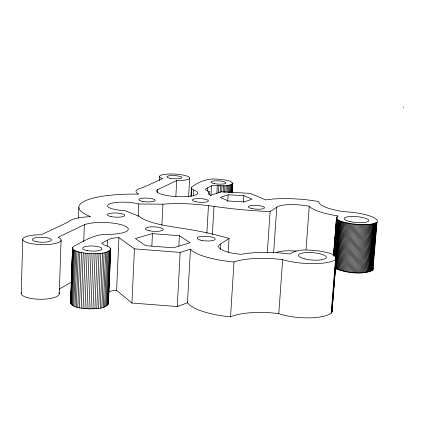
<?xml version="1.0" encoding="UTF-8"?>
<svg xmlns="http://www.w3.org/2000/svg" width="425" height="425" viewBox="0 0 425 425"><rect width="100%" height="100%" fill="white"/><g stroke="black" fill="none" stroke-linecap="round" stroke-linejoin="round"><path stroke-width="0.64" d="M21.25 293.277L22.748 239.217M59.25 293.818L61.078 240.067M220.442 249.114L220.761 243.865A25.335 6.646 3.5 0 0 241.124 254.32A53.508 14.742 3.9 0 1 289.303 253.906L289.871 253.98C298.414 248.157 309.841 250.219 319.558 250.984C323 251.982 338.906 253.417 335.495 259.702A33.177 8.776 4.3 0 1 282.641 259.675A45.842 12.777 3.9 0 0 233.994 261.965A52.068 13.696 3.5 0 1 192.243 250.904L190.448 249.215L180.173 252.402L134.443 248.864L118.92 237.655A15.204 3.953 2.1 0 0 107.472 240.231L101.639 243.286C103.987 246.064 109.576 245.31 110.734 249.156L108.423 303.62C104.582 309.644 95.253 308.422 88.953 308.901C83.034 308.045 73.382 308.901 70.598 302.526L72.569 247.823L73.158 246.792L74.556 245.841C84.952 240.55 95.285 233.888 107.456 234.35A23.609 5.907 2 0 0 124.445 225.803A23.609 5.907 2 0 0 84.357 224.735L58.023 237.336A19.173 4.935 1.2 0 1 49.263 244.407A19.173 4.935 1.2 0 1 23.184 240.407A19.173 4.935 1.2 0 1 41.23 234.765L68.489 221.924A30.85 7.623 1.9 0 1 89.739 216.713L90.408 216.548A66.082 15.613 2.5 0 1 138.093 194.14L138.577 194.119L138.237 193.938A27.365 6.12 2.8 0 1 142.343 187.797L162.621 178.627A15.087 3.198 3 0 1 167.641 174.096A15.087 3.198 3 0 1 188.955 177.018A15.087 3.198 3 0 1 176.683 180.556L157.755 189.614L157.59 192.913M70.614 303.131L72.569 247.823M70.933 297.978L71.193 290.737M71.363 286.131L71.623 278.89M71.767 274.943L72.048 267.043M72.192 263.096L72.452 255.855M72.617 251.249L72.76 247.302M70.837 303.737L72.585 248.354M71.267 304.337L73.249 249.417L72.813 248.885M71.899 304.927L73.892 249.942L73.249 249.417M72.728 305.495L74.731 250.447L73.892 249.942M73.748 306.037L75.762 250.936L74.731 250.447M74.943 306.547L76.973 251.398L75.762 250.936M78.428 218.014L78.816 207.427M76.298 307.025L78.343 251.828L76.973 251.398M77.807 307.456L79.868 252.222L78.343 251.828M79.448 307.838L81.526 252.572L79.868 252.222M81.207 308.168L83.295 252.88L81.526 252.572M83.709 241.852L84.357 224.735M83.056 308.444L85.165 253.141L83.295 252.88M84.973 308.656L87.104 253.348L85.165 253.141M86.95 308.81L89.096 253.502L87.104 253.348M88.953 308.901L91.115 253.597C97.421 253.125 106.425 254.639 110.734 249.156M90.955 308.922L93.139 253.64M92.948 308.885L95.147 253.624M94.897 308.778L97.118 253.55M96.788 308.608L99.02 253.422M98.595 308.38L100.842 253.242M100.295 308.093L102.558 253.002M101.873 307.748L104.146 252.716M103.317 307.355L105.602 252.386M104.598 306.919L106.893 252.014M107.222 246.149L107.472 240.231M105.713 306.436L108.014 251.6M106.654 305.92L108.954 251.159M107.397 305.373L109.703 250.686M107.945 304.805L110.256 250.192M108.168 300.427L108.221 299.104M109.007 280.558L109.066 279.23M109.847 260.684L109.905 259.356M110.298 250.081L110.383 248.094M108.285 304.215L110.659 248.625M190.448 249.215L187.468 302.797L177.252 306.547L131.936 303.025L116.615 290.429L118.92 237.655M131.936 303.025L134.443 248.864M138.199 216.437L138.784 203.995L137.897 203.756A18.238 4.271 2.3 0 0 109.098 204.085A18.238 4.271 2.3 0 0 123.755 210.635L125.03 210.704L139.23 216.282L139.99 216.984A54.74 13.117 3 0 0 171.275 226.557A21.771 5.344 2.9 0 0 176.917 227.492L180.598 228.082A164.008 45.448 1.9 0 1 229.048 238.446L228.188 252.349M151.842 246.091L152.453 233.628L179.393 235.71L190.15 242.707L173.379 247.802L145.462 245.639L135.315 238.468L152.453 233.628M159.348 180.397L159.545 176.428M161.877 225.324L162.945 204.181L165.362 203.989A55.091 13.276 3 0 1 208.457 205.721A20.83 4.909 3.2 0 1 214.009 206.417L217.573 206.879A122.905 26.286 3.8 0 0 270.103 211.597L276.792 207.225A22.297 5.169 4.2 0 1 309.257 206.252A44.051 9.988 4.7 0 0 337.615 215.889L338.103 215.964C331.914 221.393 349.27 223.077 351.826 223.832C360.081 224.512 369.33 226.1 377.012 222.259A29.559 6.959 4.7 0 0 343.554 211.666A36.922 8.287 4.7 0 1 318.893 201.593A47.138 10.922 4.2 0 0 269.848 199.336L265.737 199.909L250.267 193.37L221.234 191.781L210.423 195.399L209.174 194.214L208.659 192.791L209.158 191.441A12.596 2.773 3.4 0 1 207.528 187.882L211.491 185.81C218.259 184.663 227.067 187.834 232.868 183.414C229.803 179.435 223.157 180.142 218.551 179.292C208.771 177.921 199.203 181.294 191.478 187.26L190.968 196.488M175.849 196.334L176.683 180.556M178.829 246.202L179.393 235.71M177.252 306.547L180.173 252.402M188.657 196.536L189.667 178.064M191.319 195.936L191.723 188.647L191.478 187.26M193.391 195.968L193.715 190.071L191.723 188.647M207.336 191.176L207.528 187.882M208.967 194.719L209.158 191.441M206.853 233.293L208.457 205.721M210.912 195.75L211.491 185.81M212.341 234.669L214.009 206.417M216.835 193.593L217.308 185.656M218.455 193.014L218.891 185.741M220.065 192.403L220.463 185.789M221.648 191.749L222.004 185.799M223.104 192.382L223.502 185.778M224.533 192.318L224.937 185.714M225.887 192.212L226.286 185.613M227.147 192.073L227.55 185.481M227.715 201.37L228.119 194.778L243.812 195.633L252.052 199.16L244.465 201.891L228.448 201.025L220.347 197.434L228.119 194.778M228.257 192.562L228.698 185.316M229.288 192.355L229.728 185.114M230.185 192.121L230.632 184.886M230.903 192.514L231.386 184.636M231.466 192.886L231.997 184.354M231.923 192.578L232.448 184.057M232.268 188.695L232.433 186.044M232.172 192.907L232.741 183.743M232.3 192.573L232.836 183.074M331.813 310.239L332.021 311.727L331.229 313.129A32.884 10.009 4.3 0 1 278.805 313.687A45.411 14.551 3.8 0 0 230.541 316.837L233.994 261.965M243.392 202.22L243.812 195.633M267.309 252.423L270.103 211.597M273.636 252.625L276.792 207.225M278.805 313.687L282.641 259.675M305.995 249.826L309.257 206.252M333.482 255.526L336.504 217.627M333.63 255.436L336.595 217.377M333.705 255.361L333.859 253.38M334.018 251.403L334.278 248.11M334.438 246.133L334.698 242.84M334.905 240.205L335.118 237.564M335.325 234.929L335.538 232.294M335.745 229.659L335.957 227.024M336.164 224.384L336.377 221.749M336.584 219.114L336.743 217.138M333.8 255.223L336.706 218.657M336.786 218.88L336.94 216.904M333.986 255.515L336.897 218.923M334.231 255.813L337.147 219.194M334.528 256.105L337.45 219.465M334.879 256.402L337.806 219.736M335.288 256.7L338.215 220.001M331.229 313.129L335.495 259.702M335.692 257.651L338.677 220.272M331.521 312.789L335.787 259.404M332.127 306.308L332.233 304.996M332.547 301.065L332.706 299.099M332.966 295.827L333.072 294.514M333.439 289.93L333.54 288.618M333.859 284.686L333.96 283.374M334.273 279.443L334.379 278.136M334.693 274.205L334.799 272.892M335.112 268.961L335.219 267.654M335.532 263.723L335.638 262.411M335.952 258.48L336.058 257.168M331.75 312.444L336.207 257.502M331.92 312.088L339.192 220.538M332.021 311.727L336.297 257.832M377.012 222.259L372.895 269.976C361.558 275.373 347.374 272.887 335.915 268.733L339.756 220.803M336.52 269.025L340.367 221.064M337.174 269.312L341.025 221.319M337.87 269.588L341.732 221.574M338.608 269.864L342.476 221.818M339.389 270.13L343.267 222.057M340.207 270.385L344.096 222.291M341.062 270.629L344.957 222.519M341.955 270.868L345.86 222.732M342.874 271.097L346.789 222.944M343.825 271.315L347.746 223.141M344.803 271.517L348.734 223.332M345.807 271.708L349.743 223.508M346.827 271.888L350.774 223.672M347.868 272.053L351.826 223.832M348.92 272.202L352.888 223.975M349.987 272.34L353.967 224.102M351.061 272.462L355.05 224.219M352.144 272.568L356.139 224.326M353.228 272.664L357.234 224.416M354.312 272.738L358.323 224.496M355.39 272.797L359.412 224.554M356.463 272.839L360.496 224.607M357.526 272.866L361.563 224.639M358.578 272.882L362.626 224.66M359.614 272.877L363.667 224.666M360.628 272.85L364.692 224.655M361.627 272.813L365.691 224.634M362.594 272.76L366.669 224.597M363.54 272.691L367.62 224.543M364.453 272.606L368.539 224.48M365.335 272.505L369.426 224.4M366.18 272.388L370.276 224.304M366.993 272.255L371.089 224.198M367.763 272.112L371.864 224.076M368.491 271.952L372.598 223.943M369.176 271.777L373.283 223.8M369.814 271.591L373.926 223.64M370.409 271.394L374.521 223.476M370.951 271.182L375.068 223.295M371.445 270.964L375.562 223.104M371.886 270.73L376.003 222.907M372.279 270.486L376.391 222.7M372.613 270.236L376.731 222.482M70.598 302.526L70.789 301.931M220.761 243.865L229.048 238.446M59.075 289.149L71.597 282.136M138.784 203.995L162.945 204.181M89.096 253.502L91.115 253.597M403.261 107.127L403.75 107.164M335.362 268.441L335.915 268.733M187.468 302.797L189.237 304.704A51.611 15.613 3.4 0 0 230.541 316.837M108.083 302.414L108.423 303.62M109.321 291.422A15.072 4.505 1.7 0 1 116.615 290.429M372.911 267.458A29.325 7.948 4.8 0 1 372.895 269.976M276.239 252.461A22.127 5.907 4.1 0 1 296.22 251.058M58.841 292.65A19.003 5.621 0.6 0 1 40.954 299.253A19.003 5.621 0.6 0 1 21.415 292.692M193.715 190.071A20.597 4.59 2.9 0 1 180.545 196.722A20.597 4.59 2.9 0 1 157.755 189.614M111.047 216.601A8.697 2.093 2.2 0 0 124.743 215.587A8.697 2.093 2.2 0 0 112.482 213.042A8.697 2.093 2.2 0 0 111.047 216.601M37.023 241.804A9.589 2.47 1.2 0 0 51.457 239.96A9.589 2.47 1.2 0 0 37.129 237.527A9.589 2.47 1.2 0 0 37.023 241.804M170.521 178.373A7.544 1.599 3 0 0 181.921 177.592A7.544 1.599 3 0 0 170.728 175.61A7.544 1.599 3 0 0 170.521 178.373M304.948 258.937A13.94 3.703 4.4 0 0 326.31 257.486A13.94 3.703 4.4 0 0 306.005 252.593A13.94 3.703 4.4 0 0 304.948 258.937M349.961 221.515A12.378 2.911 4.8 0 0 368.842 220.639A12.378 2.911 4.8 0 0 350.742 216.516A12.378 2.911 4.8 0 0 349.961 221.515M214.487 183.658A7.57 1.626 3.4 0 0 225.957 182.947A7.57 1.626 3.4 0 0 214.758 180.853A7.57 1.626 3.4 0 0 214.487 183.658M87.295 250.591A9.653 2.555 1.7 0 0 101.947 248.859A9.653 2.555 1.7 0 0 87.667 246.176A9.653 2.555 1.7 0 0 87.295 250.591M195.994 201.79A8.086 1.849 3.2 0 0 208.431 200.977A8.086 1.849 3.2 0 0 196.674 198.629A8.086 1.849 3.2 0 0 195.994 201.79M149.595 230.828A8.957 2.242 2.5 0 0 163.242 229.548A8.957 2.242 2.5 0 0 150.057 226.961A8.957 2.242 2.5 0 0 149.595 230.828M252.025 208.59A8.128 1.886 3.7 0 0 264.52 207.862A8.128 1.886 3.7 0 0 252.705 205.365A8.128 1.886 3.7 0 0 252.025 208.59M201.312 240.348A9.068 2.327 3.1 0 0 215.225 239.19A9.068 2.327 3.1 0 0 201.997 236.353A9.068 2.327 3.1 0 0 201.312 240.348M142.327 201.317A8.213 1.881 2.6 0 0 155.21 200.494A8.213 1.881 2.6 0 0 143.576 198.119A8.213 1.881 2.6 0 0 142.327 201.317"/></g></svg>
